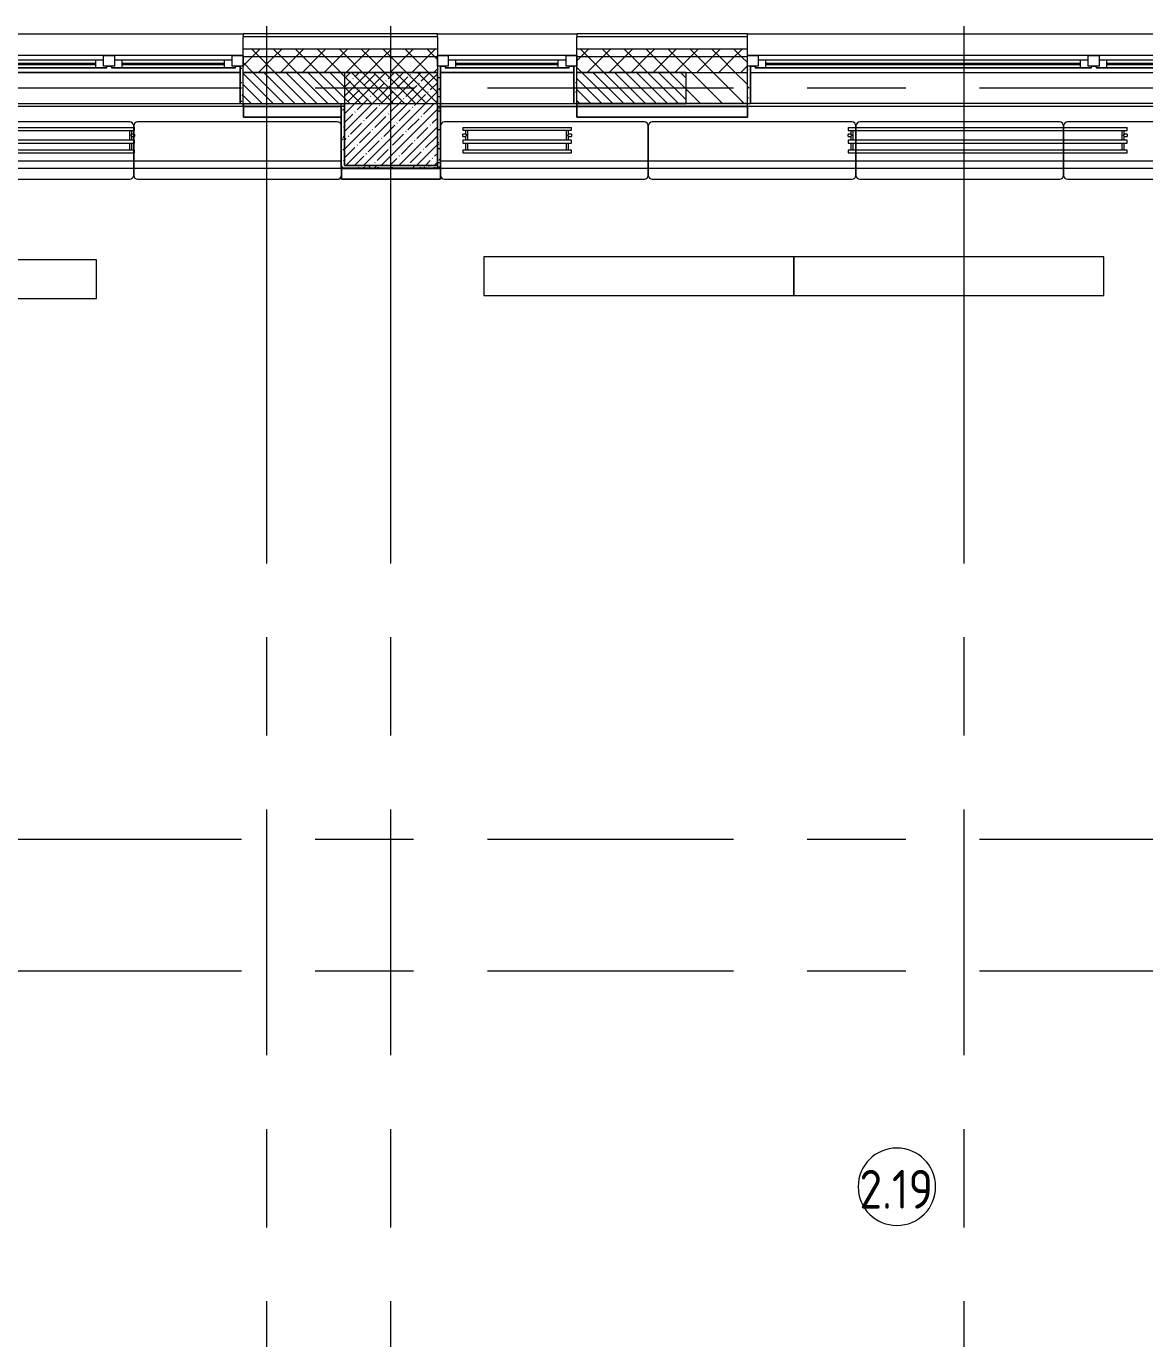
# Model space of a CAD drawing. Header units: millimetres. Extents: x 35147 to 231677, y -8553 to 29000.
# Drawn here: x 46108 to 53324, y 18925 to 27398 of the extents above; entities that cross this region are included whole.
import ezdxf

# ---------------------------------------------------------------- set-up
doc = ezdxf.new("R2010")
doc.units = ezdxf.units.MM
doc.linetypes.add('Осевая', pattern=[3175, 635, -476.25, 1587.5, -476.25])
for name, color, linetype, lineweight in [('A-AREA-IDEN', 7, 'Continuous', 9), ('A-GLAZ', 7, 'Continuous', 9), ('A-GLAZ-1', 7, 'Continuous', 13), ('A-WALL', 7, 'Continuous', 9), ('I-WALL', 7, 'Continuous', 9), ('M-EQPM', 7, 'Continuous', 9), ('S-COLS', 7, 'Continuous', 9), ('Оси', 7, 'Continuous', 9), ('Оси-2', 7, 'Осевая', 9)]:
    doc.layers.add(name, color=color, linetype=linetype, lineweight=lineweight)
for name, color, linetype, lineweight, true_color in [('A-WALL-1', 7, 'Continuous', 9, 0x3c3c3c), ('A-WALL-FNSH-1', 7, 'Continuous', 9, 0x3c3c3c), ('I-FURN-1', 7, 'Continuous', 9, 0xf0f0f0)]:
    doc.layers.add(name, color=color, linetype=linetype, lineweight=lineweight, true_color=true_color)
doc.styles.add('GOST Common_1', font='GOST_Common.ttf', dxfattribs={"width": 0.9, "height": 250})
pattern_1 = [(45, (0, 0), (-70.71068, 70.71068), []), (135, (0, 0), (-70.71068, -70.71068), [])]
pattern_2 = [(0, (0, 0), (121.92, 30.48), [10.058, -81.382, 10.058, -81.382, -487.68]), (0, (0, 0), (121.92, 30.48), [-182.88, 10.058, -172.822, 10.058, -81.382, -213.36]), (0, (0, 0), (121.92, 30.48), [-457.2, 10.058, -50.902, 10.058, -142.342]), (120, (45.72, 15.24), (-87.356454, 90.345817), [10.058, -81.382, 10.058, -81.382, -487.68]), (120, (45.72, 15.24), (-87.356454, 90.345817), [-182.88, 10.058, -172.822, 10.058, -81.382, -213.36]), (120, (45.72, 15.24), (-87.356454, 90.345817), [-457.2, 10.058, -50.902, 10.058, -142.342]), (240, (60.96, 76.2), (-34.563546, -120.825817), [10.058, -81.382, 10.058, -81.382, -487.68]), (240, (60.96, 76.2), (-34.563546, -120.825817), [-182.88, 10.058, -172.822, 10.058, -81.382, -213.36]), (240, (60.96, 76.2), (-34.563546, -120.825817), [-457.2, 10.058, -50.902, 10.058, -142.342])]

# ---------------------------------------------------------------- blocks, each defined once
blk = doc.blocks.new('120_Окно_СКБ_2Ст - 120_Окно_СКБ_2Ст 3100х2500 _мал_створка слева_ 2-19089248-План размещения напольных электротехнических лючков и розеток 2 этажа в осях 12-23')
at = {"layer": 'A-GLAZ'}
for p, q in [((1550, -5), (-1550, -5)), ((-1530, -75), (-1500, -75)), ((-1430, -55), (600, -55)), ((600, -65), (-1430, -65)), ((670, -75), (700, -75)), ((770, -55), (1430, -55)), ((1430, -65), (770, -65)), ((1500, -75), (1530, -75))]:
    blk.add_line(p, q, dxfattribs=at)
at = {"layer": 'A-GLAZ-1'}
for p, q in [((-1550, -75), (-1550, -5)), ((-1550, -5), (-1480, -5)), ((-1480, -75), (-1550, -75)), ((-1480, -75), (-1500, -75)), ((-1500, -75), (-1500, -85)), ((-1480, -5), (-1480, -75)), ((650, -35), (-1480, -35)), ((-1480, -35), (-1480, -75)), ((-1430, -85), (-1430, -35)), ((600, -85), (600, -35)), ((650, -75), (650, -5)), ((650, -5), (720, -5)), ((650, -75), (650, -35)), ((720, -75), (650, -75)), ((670, -75), (650, -75)), ((670, -85), (670, -75)), ((720, -75), (700, -75)), ((700, -75), (700, -85)), ((720, -5), (720, -75)), ((1480, -35), (720, -35)), ((720, -35), (720, -75)), ((770, -85), (770, -35)), ((1430, -85), (1430, -35)), ((1480, -75), (1480, -5)), ((1480, -5), (1550, -5)), ((1480, -75), (1480, -35)), ((1550, -75), (1480, -75)), ((1500, -75), (1480, -75)), ((1500, -85), (1500, -75)), ((1550, -5), (1550, -75)), ((-1500, -85), (670, -85)), ((670, -85), (-1500, -85)), ((700, -85), (1500, -85)), ((1500, -85), (700, -85))]:
    blk.add_line(p, q, dxfattribs=at)
blk = doc.blocks.new('120_Окно_СКБ_1Ст - 120_Окно_СКБ_1Ст 900х2500_h_-19906774-План размещения напольных электротехнических лючков и розеток 2 этажа в осях 12-23')
at = {"layer": 'A-GLAZ'}
for p, q in [((450, -5), (-450, -5)), ((-430, -75), (-400, -75)), ((-330, -55), (330, -55)), ((330, -65), (-330, -65)), ((400, -75), (430, -75))]:
    blk.add_line(p, q, dxfattribs=at)
at = {"layer": 'A-GLAZ-1'}
for p, q in [((-450, -75), (-450, -5)), ((-450, -5), (-380, -5)), ((-380, -75), (-450, -75)), ((-380, -75), (-400, -75)), ((-400, -75), (-400, -85)), ((-380, -5), (-380, -75)), ((380, -35), (-380, -35)), ((-380, -35), (-380, -75)), ((-330, -85), (-330, -35)), ((330, -85), (330, -35)), ((380, -75), (380, -5)), ((380, -5), (450, -5)), ((380, -75), (380, -35)), ((450, -75), (380, -75)), ((400, -75), (380, -75)), ((400, -85), (400, -75)), ((450, -5), (450, -75)), ((-400, -85), (400, -85)), ((400, -85), (-400, -85))]:
    blk.add_line(p, q, dxfattribs=at)
blk = doc.blocks.new('Стол базовый прямоугольный - 5_7-26328560-План размещения напольных электротехнических лючков и розеток 2 этажа в осях 12-23')
at = {"layer": 'I-FURN-1'}
for p, q in [((1000, 125), (-1000, 125)), ((-1000, 125), (-1000, -125)), ((1000, -125), (1000, 125)), ((-1000, -125), (1000, -125))]:
    blk.add_line(p, q, dxfattribs=at)
blk = doc.blocks.new('Стол базовый прямоугольный - 5_8-26349451-План размещения напольных электротехнических лючков и розеток 2 этажа в осях 12-23')
at = {"layer": 'I-FURN-1'}
for p, q in [((1500, 125), (-1500, 125)), ((-1500, 125), (-1500, -125)), ((1500, -125), (1500, 125)), ((-1500, -125), (1500, -125))]:
    blk.add_line(p, q, dxfattribs=at)
blk = doc.blocks.new('radiator_prado_classic_z_tip_30_po exemplyaru - Classic Z Тип 30-500-30677905-План размещения напольных электротехнических лючков и розеток 2 этажа в осях 12-23')
at = {"layer": 'M-EQPM'}
for p, q in [((0, 228), (0, 210)), ((1800, 228), (0, 228)), ((0, 210), (1800, 210)), ((17.5, 210), (17.5, 164)), ((32.5, 164), (32.5, 210)), ((1767.5, 210), (1767.5, 164)), ((1782.5, 164), (1782.5, 210)), ((1800, 210), (1800, 228)), ((1800, 164), (0, 164)), ((0, 164), (0, 146)), ((0, 146), (1800, 146)), ((17.5, 121.5), (0, 121.5)), ((17.5, 121.5), (0, 121.5)), ((0, 121.5), (0, 121.2)), ((0, 106.5), (0, 121.5)), ((0, 121.2), (0, 121.2)), ((0, 106.8), (0, 106.5)), ((0, 106.8), (0, 106.8)), ((0, 106.5), (17.5, 106.5)), ((0, 106.5), (17.5, 106.5)), ((17.5, 146), (17.5, 121.5)), ((17.5, 106.5), (17.5, 82)), ((32.5, 82), (32.5, 146)), ((1767.5, 146), (1767.5, 82)), ((1782.5, 121.5), (1782.5, 146)), ((1800, 121.5), (1782.5, 121.5)), ((1800, 121.5), (1782.5, 121.5)), ((1782.5, 82), (1782.5, 106.5)), ((1782.5, 106.5), (1800, 106.5)), ((1782.5, 106.5), (1800, 106.5)), ((1800, 146), (1800, 164)), ((1800, 121.5), (1800, 106.5)), ((1800, 121.2), (1800, 121.5)), ((1800, 121.5), (1800, 121.2)), ((1800, 121.2), (1800, 121.5)), ((1800, 106.5), (1800, 106.8)), ((1800, 106.8), (1800, 106.5)), ((1800, 106.5), (1800, 106.8)), ((1800, 82), (0, 82)), ((0, 82), (0, 64)), ((1800, 64), (0, 64)), ((1800, 64), (1800, 82))]:
    blk.add_line(p, q, dxfattribs=at)
for points, knots in [([(25, 114), (24.5, 114.5), (23.6, 115.4), (22.4, 116.6), (21.6, 117.4), (21.1, 117.9), (20.8, 118.2), (20.5, 118.5), (20.2, 118.8), (19.8, 119.1), (19.6, 119.4), (19.3, 119.7), (19, 120), (18.7, 120.3), (18.5, 120.5), (18.3, 120.7), (18.1, 120.9), (17.9, 121.1), (17.8, 121.2), (17.7, 121.3), (17.5, 121.5), (17.5, 121.5), (17.5, 121.5)], [0, 0, 0, 0, 0.142857, 0.285714, 0.357143, 0.392857, 0.428571, 0.464286, 0.5, 0.535714, 0.571429, 0.607143, 0.642857, 0.678571, 0.714286, 0.75, 0.785714, 0.821429, 0.857143, 0.892857, 0.928571, 1, 1, 1, 1]), ([(17.5, 106.5), (17.5, 106.5), (17.5, 106.5), (17.7, 106.7), (17.8, 106.8), (17.9, 106.9), (18.1, 107.1), (18.3, 107.3), (18.5, 107.5), (18.7, 107.7), (19, 108), (19.3, 108.3), (19.6, 108.6), (19.8, 108.9), (20.3, 109.3), (20.7, 109.7), (21.1, 110.1), (21.6, 110.6), (22.4, 111.4), (23.6, 112.6), (24.5, 113.5), (25, 114)], [0, 0, 0, 0, 0.071429, 0.107143, 0.142857, 0.178571, 0.214286, 0.25, 0.285714, 0.321429, 0.357143, 0.392857, 0.428571, 0.464286, 0.5, 0.571429, 0.607143, 0.642857, 0.714286, 0.857143, 1, 1, 1, 1]), ([(1775, 114), (1775.5, 114.5), (1776.4, 115.4), (1777.6, 116.6), (1778.4, 117.4), (1778.9, 117.9), (1779.2, 118.2), (1779.5, 118.5), (1779.8, 118.8), (1780.1, 119.2), (1780.4, 119.4), (1780.7, 119.7), (1781, 120), (1781.3, 120.3), (1781.5, 120.5), (1781.7, 120.7), (1781.9, 120.9), (1782.1, 121.1), (1782.2, 121.2), (1782.3, 121.3), (1782.5, 121.5), (1782.5, 121.5), (1782.5, 121.5)], [0, 0, 0, 0, 0.142857, 0.285714, 0.357143, 0.392857, 0.428571, 0.464286, 0.5, 0.535714, 0.571429, 0.607143, 0.642857, 0.678571, 0.714286, 0.75, 0.785714, 0.821429, 0.857143, 0.892857, 0.928571, 1, 1, 1, 1]), ([(1782.5, 106.5), (1782.5, 106.5), (1782.5, 106.5), (1782.3, 106.7), (1782.2, 106.8), (1782.1, 106.9), (1781.9, 107.1), (1781.7, 107.3), (1781.5, 107.5), (1781.3, 107.7), (1781, 108), (1780.7, 108.3), (1780.4, 108.6), (1780.1, 108.8), (1779.7, 109.3), (1779.3, 109.7), (1778.9, 110.1), (1778.4, 110.6), (1777.6, 111.4), (1776.4, 112.6), (1775.5, 113.5), (1775, 114)], [0, 0, 0, 0, 0.071429, 0.107143, 0.142857, 0.178571, 0.214286, 0.25, 0.285714, 0.321429, 0.357143, 0.392857, 0.428571, 0.464286, 0.5, 0.571429, 0.607143, 0.642857, 0.714286, 0.857143, 1, 1, 1, 1])]:
    blk.add_open_spline(points, degree=3, knots=knots, dxfattribs=at)
blk = doc.blocks.new('radiator_prado_classic_z_tip_30_po exemplyaru - Classic Z Тип 30-500-30677900-План размещения напольных электротехнических лючков и розеток 2 этажа в осях 12-23')
at = {"layer": 'M-EQPM'}
for p, q in [((0, 228), (0, 210)), ((700, 228), (0, 228)), ((0, 210), (700, 210)), ((17.5, 210), (17.5, 164)), ((32.5, 164), (32.5, 210)), ((667.5, 210), (667.5, 164)), ((682.5, 164), (682.5, 210)), ((700, 210), (700, 228)), ((700, 164), (0, 164)), ((0, 164), (0, 146)), ((0, 146), (700, 146)), ((17.5, 121.5), (0, 121.5)), ((17.5, 121.5), (0, 121.5)), ((0, 121.5), (0, 121.2)), ((0, 106.5), (0, 121.5)), ((0, 121.2), (0, 121.2)), ((0, 106.8), (0, 106.5)), ((0, 106.8), (0, 106.8)), ((0, 106.5), (17.5, 106.5)), ((0, 106.5), (17.5, 106.5)), ((17.5, 146), (17.5, 121.5)), ((17.5, 106.5), (17.5, 82)), ((32.5, 82), (32.5, 146)), ((667.5, 146), (667.5, 82)), ((682.5, 121.5), (682.5, 146)), ((700, 121.5), (682.5, 121.5)), ((700, 121.5), (682.5, 121.5)), ((682.5, 82), (682.5, 106.5)), ((682.5, 106.5), (700, 106.5)), ((682.5, 106.5), (700, 106.5)), ((700, 146), (700, 164)), ((700, 121.5), (700, 106.5)), ((700, 121.2), (700, 121.5)), ((700, 121.5), (700, 121.2)), ((700, 121.2), (700, 121.5)), ((700, 106.5), (700, 106.8)), ((700, 106.8), (700, 106.5)), ((700, 106.5), (700, 106.8)), ((700, 82), (0, 82)), ((0, 82), (0, 64)), ((700, 64), (0, 64)), ((700, 64), (700, 82))]:
    blk.add_line(p, q, dxfattribs=at)
for points, knots in [([(25, 114), (24.5, 114.5), (23.6, 115.4), (22.4, 116.6), (21.6, 117.4), (21.1, 117.9), (20.8, 118.2), (20.5, 118.5), (20.2, 118.8), (19.8, 119.1), (19.6, 119.4), (19.3, 119.7), (19, 120), (18.7, 120.3), (18.5, 120.5), (18.3, 120.7), (18.1, 120.9), (17.9, 121.1), (17.8, 121.2), (17.7, 121.3), (17.5, 121.5), (17.5, 121.5), (17.5, 121.5)], [0, 0, 0, 0, 0.142857, 0.285714, 0.357143, 0.392857, 0.428571, 0.464286, 0.5, 0.535714, 0.571429, 0.607143, 0.642857, 0.678571, 0.714286, 0.75, 0.785714, 0.821429, 0.857143, 0.892857, 0.928571, 1, 1, 1, 1]), ([(17.5, 106.5), (17.5, 106.5), (17.5, 106.5), (17.7, 106.7), (17.8, 106.8), (17.9, 106.9), (18.1, 107.1), (18.3, 107.3), (18.5, 107.5), (18.7, 107.7), (19, 108), (19.3, 108.3), (19.6, 108.6), (19.8, 108.9), (20.3, 109.3), (20.7, 109.7), (21.1, 110.1), (21.6, 110.6), (22.4, 111.4), (23.6, 112.6), (24.5, 113.5), (25, 114)], [0, 0, 0, 0, 0.071429, 0.107143, 0.142857, 0.178571, 0.214286, 0.25, 0.285714, 0.321429, 0.357143, 0.392857, 0.428571, 0.464286, 0.5, 0.571429, 0.607143, 0.642857, 0.714286, 0.857143, 1, 1, 1, 1]), ([(675, 114), (675.5, 114.5), (676.4, 115.4), (677.6, 116.6), (678.4, 117.4), (678.9, 117.9), (679.2, 118.2), (679.5, 118.5), (679.8, 118.8), (680.1, 119.2), (680.4, 119.4), (680.7, 119.7), (681, 120), (681.3, 120.3), (681.5, 120.5), (681.7, 120.7), (681.9, 120.9), (682.1, 121.1), (682.2, 121.2), (682.3, 121.3), (682.5, 121.5), (682.5, 121.5), (682.5, 121.5)], [0, 0, 0, 0, 0.142857, 0.285714, 0.357143, 0.392857, 0.428571, 0.464286, 0.5, 0.535714, 0.571429, 0.607143, 0.642857, 0.678571, 0.714286, 0.75, 0.785714, 0.821429, 0.857143, 0.892857, 0.928571, 1, 1, 1, 1]), ([(682.5, 106.5), (682.5, 106.5), (682.5, 106.5), (682.3, 106.7), (682.2, 106.8), (682.1, 106.9), (681.9, 107.1), (681.7, 107.3), (681.5, 107.5), (681.3, 107.7), (681, 108), (680.7, 108.3), (680.4, 108.6), (680.1, 108.8), (679.7, 109.3), (679.3, 109.7), (678.9, 110.1), (678.4, 110.6), (677.6, 111.4), (676.4, 112.6), (675.5, 113.5), (675, 114)], [0, 0, 0, 0, 0.071429, 0.107143, 0.142857, 0.178571, 0.214286, 0.25, 0.285714, 0.321429, 0.357143, 0.392857, 0.428571, 0.464286, 0.5, 0.571429, 0.607143, 0.642857, 0.714286, 0.857143, 1, 1, 1, 1])]:
    blk.add_open_spline(points, degree=3, knots=knots, dxfattribs=at)
blk = doc.blocks.new('Мат 1340х300х800_h_ около окна - 1372 x 1905mm - Double-31170368-План размещения напольных электротехнических лючков и розеток 2 этажа в осях 12-23')
at = {"layer": 'I-FURN-1'}
for p, q in [((855.9, 851.3), (-433.3, 851.3)), ((-458.7, 825.9), (-458.7, 506.7)), ((881.3, 506.7), (881.3, 825.9)), ((-433.3, 481.3), (855.9, 481.3))]:
    blk.add_line(p, q, dxfattribs=at)
for centre, start, end in [((-433.3, 825.9), 90, 180), ((855.9, 825.9), 0, 90), ((-433.3, 506.7), 180, 270), ((855.9, 506.7), 270, 360)]:
    blk.add_arc(centre, 25.4, start, end, dxfattribs=at)
blk = doc.blocks.new('Мат 1340х300х800_h_ около окна - 1372 x 1905mm - Double-V195-План размещения напольных электротехнических лючков и розеток 2 этажа в осях 12-23')
at = {"layer": 'I-FURN-1'}
for p, q in [((855.9, 851.3), (-433.3, 851.3)), ((-458.7, 825.9), (-458.7, 506.7)), ((881.3, 506.7), (881.3, 551.3)), ((-433.3, 481.3), (855.9, 481.3))]:
    blk.add_line(p, q, dxfattribs=at)
for centre, start, end in [((-433.3, 825.9), 90, 180), ((855.9, 825.9), 6.0488, 90), ((-433.3, 506.7), 180, 270), ((855.9, 506.7), 270, 358.92857)]:
    blk.add_arc(centre, 25.4, start, end, dxfattribs=at)
blk = doc.blocks.new('Мат в спортивном зале - Т8-31176864-План размещения напольных электротехнических лючков и розеток 2 этажа в осях 12-23')
at = {"layer": 'I-FURN-1'}
for p, q in [((241.3, 925.9), (241.3, 906.7)), ((881.3, 909.3), (241.3, 909.3)), ((241.3, 909.3), (241.3, 839.3)), ((241.3, 839.3), (241.3, 908.4)), ((860.5, 909.3), (881.3, 909.3)), ((881.3, 906.7), (881.3, 925.9)), ((881.3, 839.3), (881.3, 909.3)), ((881.3, 909.3), (881.3, 839.3)), ((241.3, 839.3), (881.3, 839.3)), ((881.3, 839.3), (241.3, 839.3))]:
    blk.add_line(p, q, dxfattribs=at)
blk = doc.blocks.new('Мат в спортивном зале - Т9-31176880-План размещения напольных электротехнических лючков и розеток 2 этажа в осях 12-23')
at = {"layer": 'I-FURN-1'}
for p, q in [((251.3, 925.9), (251.3, 906.7)), ((881.3, 909.3), (251.3, 909.3)), ((251.3, 909.3), (251.3, 839.3)), ((251.3, 839.3), (251.3, 908.4)), ((881.3, 906.7), (881.3, 925.9)), ((881.3, 839.3), (881.3, 909.3)), ((881.3, 908.4), (881.3, 839.3)), ((251.3, 839.3), (881.3, 839.3)), ((881.3, 839.3), (251.3, 839.3))]:
    blk.add_line(p, q, dxfattribs=at)
blk = doc.blocks.new('Мат в спортивном зале - Т11-31176895-План размещения напольных электротехнических лючков и розеток 2 этажа в осях 12-23')
at = {"layer": 'I-FURN-1'}
for p, q in [((-218.7, 925.9), (-218.7, 906.7)), ((881.3, 909.3), (-218.7, 909.3)), ((-218.7, 909.3), (-218.7, 839.3)), ((-218.7, 839.3), (-218.7, 908.4)), ((881.3, 906.7), (881.3, 925.9)), ((881.3, 839.3), (881.3, 909.3)), ((881.3, 908.4), (881.3, 839.3)), ((-218.7, 839.3), (881.3, 839.3)), ((881.3, 839.3), (-218.7, 839.3))]:
    blk.add_line(p, q, dxfattribs=at)
blk = doc.blocks.new('Марка_Помещения - Номер-25198446-План размещения напольных электротехнических лючков и розеток 2 этажа в осях 12-23')
at = {"layer": 'A-AREA-IDEN'}
for start, end in [(360, 180), (180, 360)]:
    blk.add_arc((0, 0), 2.5, start, end, dxfattribs=at)

msp = doc.modelspace()

# ---------------------------------------------------------------- hatches: boundary and pattern name
at = {"layer": 'A-WALL'}
h = msp.add_hatch(dxfattribs=at)
h.set_pattern_fill('FP_21', color=256, style=0, pattern_type=2)
h.set_pattern_definition(pattern_1)
h.paths.add_polyline_path([(84500.7, 27200), (84500.7, 27250), (80350, 27250), (80350, 27200), (81948.1, 27200)])
h.paths.add_polyline_path([(77850, 27200), (77850, 27250), (76340, 27250), (76340, 27200)])
h.paths.add_polyline_path([(74240, 27200), (74240, 27250), (68860, 27250), (68860, 27200), (73213.7, 27200)])
h.paths.add_polyline_path([(67960, 27200), (67960, 27250), (66160, 27250), (66160, 27200), (67390.8, 27200)])
h.paths.add_polyline_path([(64955.2, 27200), (65260, 27200), (65260, 27250), (64180, 27250), (64180, 27200), (64479.3, 27200)])
h.paths.add_polyline_path([(60755.2, 27200), (61040, 27200), (61040, 27250), (59860, 27250), (59860, 27200), (60112.1, 27200)])
h.paths.add_polyline_path([(57160, 27200), (57160, 27250), (55909.9, 27250), (55909.9, 27200)])
h.paths.add_polyline_path([(55009.9, 27200), (55009.9, 27250), (53860.2, 27250), (53860.2, 27200)])
h.paths.add_polyline_path([(50760.2, 27200), (50760.2, 27250), (49660.3, 27250), (49660.3, 27200), (49922, 27200)])
h.paths.add_polyline_path([(48760.3, 27200), (48760.3, 27250), (47507, 27250), (47507, 27200)])
h.paths.add_polyline_path([(44407, 27200), (44407, 27250), (42010, 27250), (42010, 27200), (44099.1, 27200)])
h = msp.add_hatch(dxfattribs=at)
h.set_pattern_fill('FP_21', color=256, style=0, pattern_type=2)
h.set_pattern_definition(pattern_1)
h.paths.add_polyline_path([(84500.7, 27100), (84500.7, 27200), (80350, 27200), (80350, 27100), (84200, 27100)])
h.paths.add_polyline_path([(76750, 27100), (77850, 27100), (77850, 27200), (76340, 27200), (76340, 27100)])
h.paths.add_polyline_path([(73540, 27100), (74240, 27100), (74240, 27200), (68860, 27200), (68860, 27100), (73213.7, 27100)])
h.paths.add_polyline_path([(67390.8, 27100), (67960, 27100), (67960, 27200), (66160, 27200), (66160, 27100), (66760, 27100)])
h.paths.add_polyline_path([(64955.2, 27100), (65260, 27100), (65260, 27200), (64180, 27200), (64180, 27100), (64479.3, 27100)])
h.paths.add_polyline_path([(60755.2, 27100), (61040, 27100), (61040, 27200), (59860, 27200), (59860, 27100), (60112.1, 27100)])
h.paths.add_polyline_path([(57160, 27100), (57160, 27200), (55909.9, 27200), (55909.9, 27100)])
h.paths.add_polyline_path([(55009.9, 27100), (55009.9, 27200), (53860.2, 27200), (53860.2, 27100)])
h.paths.add_polyline_path([(49660.3, 27100), (50760.2, 27100), (50760.2, 27200), (49660.3, 27200)])
h.paths.add_polyline_path([(48760.3, 27100), (48760.3, 27200), (47507, 27200), (47507, 27100)])
h.paths.add_polyline_path([(44407, 27100), (44407, 27200), (42060, 27200), (42060, 27100), (44099.1, 27100)])
h = msp.add_hatch(dxfattribs=at)
h.set_pattern_fill('FP_20', color=256, style=0, pattern_type=2)
h.set_pattern_definition([(135, (0, 0), (-35.35534, -35.35534), [])])
h.paths.add_polyline_path([(49660.3, 26900), (50364.8, 26900), (50364.8, 27100), (49660.3, 27100), (49660.3, 26972)])
h.paths.add_polyline_path([(48466.3, 26900), (48760.3, 26900), (48760.3, 27100), (47507, 27100), (47507, 26900)])
h.paths.add_polyline_path([(44407, 26900), (44407, 27100), (42760, 27100), (42760, 26900), (44099.1, 26900)])
at = {"layer": 'I-WALL'}
h = msp.add_hatch(dxfattribs=at)
h.set_pattern_fill('FP_58', color=256, style=0, pattern_type=2)
h.set_pattern_definition(pattern_2)
h.paths.add_polyline_path([(47507, 26900), (47507, 27140), (47487, 27140), (47487, 26900)])
h = msp.add_hatch(dxfattribs=at)
h.set_pattern_fill('FP_58', color=256, style=0, pattern_type=2)
h.set_pattern_definition(pattern_2)
h.paths.add_polyline_path([(48780.3, 26900), (48780.3, 27140), (48760.3, 27140), (48760.3, 26900)])
h = msp.add_hatch(dxfattribs=at)
h.set_pattern_fill('FP_58', color=256, style=0, pattern_type=2)
h.set_pattern_definition(pattern_2)
h.paths.add_polyline_path([(49660.3, 26900), (49660.3, 27140), (49640.3, 27140), (49640.3, 26900)])
h = msp.add_hatch(dxfattribs=at)
h.set_pattern_fill('FP_58', color=256, style=0, pattern_type=2)
h.set_pattern_definition(pattern_2)
h.paths.add_polyline_path([(50780.2, 26900), (50780.2, 27140), (50760.2, 27140), (50760.2, 26900)])
h = msp.add_hatch(dxfattribs=at)
h.set_pattern_fill('FP_19', color=256, style=0, pattern_type=2)
h.set_pattern_definition([(135, (0, 0), (-70.71068, -70.71068), [])])
h.paths.add_polyline_path([(84069.7, 26900), (84200, 26900), (84200, 27100), (81150, 27100), (81150, 26900), (83949.7, 26900)])
h.paths.add_polyline_path([(80650, 26900), (80650, 27100), (80350, 27100), (80350, 26900), (80630, 26900)])
h.paths.add_polyline_path([(77670, 26900), (77850, 26900), (77850, 27100), (77250, 27100), (77250, 26900), (77590, 26900)])
h.paths.add_polyline_path([(76340, 26900), (76750, 26900), (76750, 27100), (76340, 27100), (76340, 26972)])
h.paths.add_polyline_path([(74240, 26900), (74240, 27100), (74040, 27100), (74040, 26900)])
h.paths.add_polyline_path([(73213.7, 26900), (73540, 26900), (73540, 27100), (70810, 27100), (70810, 26900), (72849.8, 26900)])
h.paths.add_polyline_path([(70302.2, 26900), (70310, 26900), (70310, 27100), (68860, 27100), (68860, 26900), (69574.4, 26900)])
h.paths.add_polyline_path([(66789, 26900), (67960, 26900), (67960, 27100), (66760, 27100), (66760, 26900), (66780, 26900)])
h.paths.add_polyline_path([(65207.2, 26900), (65260, 26900), (65260, 27100), (64160, 27100), (64160, 26900), (64479.3, 26900)])
h.paths.add_polyline_path([(61060, 26900), (61060, 27100), (59860, 27100), (59860, 26900), (60781, 26900)])
h.paths.add_polyline_path([(57160, 26900), (57160, 27100), (55909.9, 27100), (55909.9, 26900), (56472.8, 26900)])
h.paths.add_polyline_path([(55009.9, 26900), (55009.9, 27100), (53860.2, 27100), (53860.2, 26900), (54781, 26900)])
h.paths.add_polyline_path([(50760.2, 26900), (50760.2, 27100), (50364.8, 27100), (50364.8, 26900)])
h = msp.add_hatch(dxfattribs=at)
h.set_pattern_fill('FP_58', color=256, style=0, pattern_type=2)
h.set_pattern_definition(pattern_2)
h.paths.add_polyline_path([(48138.4, 26880), (48160, 26880), (48160, 26900), (47507, 26900), (47507, 26880), (47508.4, 26880)])
h.paths.add_polyline_path([(44099.1, 26880), (44407, 26880.9), (44407, 26900), (42780, 26900), (42781, 26880)])
h = msp.add_hatch(dxfattribs=at)
h.set_pattern_fill('FP_58', color=256, style=0, pattern_type=2)
h.set_pattern_definition(pattern_2)
h.paths.add_polyline_path([(48160, 26500), (48160, 26880), (48140, 26880), (48140, 26500)])
h = msp.add_hatch(dxfattribs=at)
h.set_pattern_fill('FP_58', color=256, style=0, pattern_type=2)
h.set_pattern_definition(pattern_2)
h.paths.add_polyline_path([(48780, 26490), (48780, 26870), (48760, 26870), (48760, 26490)])
h = msp.add_hatch(dxfattribs=at)
h.set_pattern_fill('FP_58', color=256, style=0, pattern_type=2)
h.set_pattern_definition(pattern_2)
h.paths.add_polyline_path([(48780.3, 26485), (48780.3, 26880), (48760.3, 26880), (48760.3, 26485)])
h = msp.add_hatch(dxfattribs=at)
h.set_pattern_fill('FP_58', color=256, style=0, pattern_type=2)
h.set_pattern_definition(pattern_2)
h.paths.add_polyline_path([(53860.8, 26880), (54140, 26880.9), (54140, 26900), (53860.2, 26900), (53860.2, 26880)])
h.paths.add_polyline_path([(50760.2, 26880), (50760.2, 26900), (49660.3, 26900), (49660.3, 26880), (49922, 26880)])
h = msp.add_hatch(dxfattribs=at)
h.set_pattern_fill('FP_58', color=256, style=0, pattern_type=2)
h.set_pattern_definition(pattern_2)
h.paths.add_polyline_path([(48760, 26480), (48760, 26500), (48140, 26500), (48140.8, 26480), (48466.3, 26480)])
at = {"layer": 'S-COLS'}
h = msp.add_hatch(dxfattribs=at)
h.set_pattern_fill('FP_17', color=256, style=0, pattern_type=2)
h.set_pattern_definition([(45, (0, 0), (-57.02463, 57.02463), []), (45, (57.025, 0), (-57.02463, 57.02463), [100.806, -20.161, 3.353, -16.808])])
h.paths.add_polyline_path([(48160, 26500), (48760, 26500), (48760, 27100), (48160, 27100), (48160, 26972)])

# ---------------------------------------------------------------- linework, layer by layer
at = {"layer": 'A-WALL'}
for p, q in [((44407, 27350), (47507, 27350)), ((48760.3, 27330), (47507, 27330)), ((48760.3, 27350), (49660.3, 27350)), ((50760.2, 27330), (49660.3, 27330)), ((50760.2, 27350), (53860.2, 27350)), ((48760.3, 27250), (47507, 27250)), ((48760.3, 27200), (47507, 27200)), ((50760.2, 27250), (49660.3, 27250)), ((50760.2, 27200), (49660.3, 27200)), ((47487, 27100), (44427, 27100)), ((48760.3, 27100), (47507, 27100)), ((47507, 27100), (48760.3, 27100)), ((49640.3, 27100), (48780.3, 27100)), ((50364.8, 27100), (49660.3, 27100)), ((49660.3, 27100), (50760.2, 27100)), ((50364.8, 26900), (50364.8, 27100))]:
    msp.add_line(p, q, dxfattribs=at)
at = {"layer": 'A-WALL-1'}
for p, q in [((47507, 26880), (47507, 27330)), ((48760.3, 27330), (48760.3, 26900)), ((49660.3, 26880.9), (49660.3, 27330)), ((50760.2, 26880.9), (50760.2, 27330)), ((47507, 27140), (47487, 27140)), ((47487, 27140), (47487, 26900)), ((48780.3, 27140), (48760.3, 27140)), ((49660.3, 27140), (49640.3, 27140)), ((49640.3, 27140), (49640.3, 26900)), ((50780.2, 27140), (50760.2, 27140)), ((47487, 26900), (48780.3, 26900)), ((48160, 26880), (48140, 26880)), ((48140, 26880), (48140, 26859.5)), ((48160, 26500), (48160, 26900)), ((48760, 26870), (48760, 26500)), ((48780, 26870), (48760, 26870)), ((48760.3, 26880), (48760.3, 26485)), ((48780.3, 26880), (48760.3, 26880)), ((48780.3, 26900), (48780.3, 26900)), ((49640.3, 26900), (50364.8, 26900)), ((50760.2, 26900), (49660.3, 26900)), ((49660.3, 26880), (50760.2, 26880)), ((50760.2, 26900), (50780.2, 26900)), ((50780.2, 26900), (50780.2, 26900)), ((48140.8, 26480), (48760, 26480)), ((48760, 26500), (48160, 26500)), ((48760, 26490), (48780, 26490)), ((48760, 26480.9), (48760, 26490)), ((48760.3, 26485), (48780.3, 26485))]:
    msp.add_line(p, q, dxfattribs=at)
at = {"layer": 'A-WALL-FNSH-1'}
for p, q in [((48760.3, 27350), (47507, 27350)), ((47507, 27350), (47507, 27330)), ((48760.3, 27330), (48760.3, 27350)), ((50760.2, 27350), (49660.3, 27350)), ((49660.3, 27350), (49660.3, 27330)), ((50760.2, 27330), (50760.2, 27350)), ((47487, 27140), (47486, 27140)), ((47486, 27140), (47486, 26900)), ((48781.3, 27140), (48780.3, 27140)), ((48780.3, 27140), (48780.3, 26900)), ((48781.3, 26900), (48781.3, 27140)), ((49640.3, 27140), (49639.3, 27140)), ((49639.3, 27140), (49639.3, 26900)), ((50781.2, 27140), (50780.2, 27140)), ((50780.2, 27140), (50780.2, 26900)), ((50781.2, 26900), (50781.2, 27140)), ((47486, 26900), (47487, 26900)), ((48140, 26880), (47507, 26880)), ((47507, 26880), (47507, 26879)), ((47507, 26879), (48140, 26879)), ((48781, 26870), (48780, 26870)), ((48780, 26870), (48780, 26480.9)), ((48781.3, 26900), (48780.3, 26900)), ((48780.3, 26900), (48780.3, 26480.9)), ((48780.3, 26900), (48781.3, 26900)), ((48781, 26480), (48781, 26870)), ((48781.3, 26529), (48781.3, 26900)), ((49639.3, 26900), (49640.3, 26900)), ((50760.2, 26880), (49660.3, 26880)), ((49660.3, 26880), (49660.3, 26879)), ((49660.3, 26879), (50760.2, 26879)), ((50760.2, 26879), (50760.2, 26880)), ((50780.2, 26900), (50781.2, 26900)), ((48139, 26859.5), (48139, 26479)), ((48140, 26859.5), (48139, 26859.5)), ((48140, 26480), (48140, 26859.5)), ((48139, 26479), (48140, 26479)), ((48140.8, 26479), (48780.8, 26479)), ((48780, 26480), (48760, 26480))]:
    msp.add_line(p, q, dxfattribs=at)
at = {"layer": 'I-WALL'}
for p, q in [((44427, 27100), (47487, 27100)), ((48780.3, 27100), (49640.3, 27100)), ((50780.2, 27100), (53840.2, 27100)), ((47507, 26880), (44407, 26880)), ((47507, 26880), (44407, 26880)), ((47507, 26879), (44407, 26879)), ((44427, 26900), (47486, 26900)), ((48760.3, 26880), (48760.3, 26900)), ((49660.2, 26880), (48780.3, 26880)), ((48780.3, 26880), (49660.2, 26880)), ((49660.2, 26879), (48780.3, 26879)), ((48781.3, 26900), (49640.3, 26900)), ((53860.2, 26880), (50760.2, 26880)), ((53860.2, 26880), (50760.2, 26880)), ((53860.2, 26879), (50760.2, 26879)), ((53840.2, 26900), (50781.2, 26900)), ((42781, 26530), (48140, 26530)), ((48781.3, 26529), (54139, 26529)), ((48781.3, 26529), (48781.3, 26479)), ((48140, 26480), (42781, 26480)), ((54139, 26479), (48781.3, 26479))]:
    msp.add_line(p, q, dxfattribs=at)
at = {"layer": 'S-COLS'}
for p, q in [((48760, 27100), (48160, 27100)), ((48160, 27100), (48160, 26500)), ((48760, 26500), (48760, 27100)), ((48160, 26500), (48760, 26500))]:
    msp.add_line(p, q, dxfattribs=at)
at = {"layer": 'Оси'}
for p, q in [((47660, 24898.1), (47660, 27398.1)), ((48460, 24898.1), (48460, 27398.1)), ((52160, 24898.1), (52160, 27398.1))]:
    msp.add_line(p, q, dxfattribs=at)
at = {"layer": 'Оси-2'}
for p, q in [((38446.8, 27000), (82200, 27000)), ((47660, 593.7), (47660, 24898.1)), ((48460, 593.7), (48460, 24898.1)), ((52160, 593.7), (52160, 24898.1)), ((38446.8, 22150), (82200, 22150)), ((38446.8, 21300), (82200, 21300))]:
    msp.add_line(p, q, dxfattribs=at)

# ---------------------------------------------------------------- block references
at = {"layer": 'A-AREA-IDEN', "xscale": 99.99999999999993, "yscale": 99.99999999999993, "zscale": 99.99999999999993}
msp.add_blockref('Марка_Помещения - Номер-25198446-План размещения напольных электротехнических лючков и розеток 2 этажа в осях 12-23', (51725.1, 19906.3), dxfattribs=at)
at = {"layer": 'A-GLAZ'}
for name, p in [('120_Окно_СКБ_2Ст - 120_Окно_СКБ_2Ст 3100х2500 _мал_створка слева_ 2-19089248-План размещения напольных электротехнических лючков и розеток 2 этажа в осях 12-23', (45957, 27215)), ('120_Окно_СКБ_1Ст - 120_Окно_СКБ_1Ст 900х2500_h_-19906774-План размещения напольных электротехнических лючков и розеток 2 этажа в осях 12-23', (49210.3, 27215)), ('120_Окно_СКБ_2Ст - 120_Окно_СКБ_2Ст 3100х2500 _мал_створка слева_ 2-19089248-План размещения напольных электротехнических лючков и розеток 2 этажа в осях 12-23', (52310.2, 27215))]:
    msp.add_blockref(name, p, dxfattribs=at)
at = {"layer": 'I-FURN-1'}
for name, p in [('Мат в спортивном зале - Т9-31176880-План размещения напольных электротехнических лючков и розеток 2 этажа в осях 12-23', (47257.2, 25971.6)), ('Мат в спортивном зале - Т11-31176895-План размещения напольных электротехнических лючков и розеток 2 этажа в осях 12-23', (49878.9, 25971.6)), ('Мат 1340х300х800_h_ около окна - 1372 x 1905mm - Double-31170368-План размещения напольных электротехнических лючков и розеток 2 этажа в осях 12-23', (45919.7, 25928.7)), ('Мат 1340х300х800_h_ около окна - 1372 x 1905mm - Double-V195-План размещения напольных электротехнических лючков и розеток 2 этажа в осях 12-23', (47259.7, 25928.7)), ('Мат 1340х300х800_h_ около окна - 1372 x 1905mm - Double-31170368-План размещения напольных электротехнических лючков и розеток 2 этажа в осях 12-23', (49239.7, 25928.7)), ('Мат 1340х300х800_h_ около окна - 1372 x 1905mm - Double-31170368-План размещения напольных электротехнических лючков и розеток 2 этажа в осях 12-23', (50579.7, 25928.7)), ('Мат 1340х300х800_h_ около окна - 1372 x 1905mm - Double-31170368-План размещения напольных электротехнических лючков и розеток 2 этажа в осях 12-23', (51919.7, 25928.7)), ('Мат 1340х300х800_h_ около окна - 1372 x 1905mm - Double-V195-План размещения напольных электротехнических лючков и розеток 2 этажа в осях 12-23', (53259.7, 25928.7)), ('Мат в спортивном зале - Т8-31176864-План размещения напольных электротехнических лючков и розеток 2 этажа в осях 12-23', (47899.5, 25571.6))]:
    msp.add_blockref(name, p, dxfattribs=at)
at = {"layer": 'I-FURN-1', "rotation": 180}
for name, p in [('Стол базовый прямоугольный - 5_8-26349451-План размещения напольных электротехнических лючков и розеток 2 этажа в осях 12-23', (45060, 25765)), ('Стол базовый прямоугольный - 5_7-26328560-План размещения напольных электротехнических лючков и розеток 2 этажа в осях 12-23', (50060, 25785)), ('Стол базовый прямоугольный - 5_7-26328560-План размещения напольных электротехнических лючков и розеток 2 этажа в осях 12-23', (52060, 25785))]:
    msp.add_blockref(name, p, dxfattribs=at)
at = {"layer": 'M-EQPM', "rotation": 180}
for name, p in [('radiator_prado_classic_z_tip_30_po exemplyaru - Classic Z Тип 30-500-30677905-План размещения напольных электротехнических лючков и розеток 2 этажа в осях 12-23', (46807, 26808)), ('radiator_prado_classic_z_tip_30_po exemplyaru - Classic Z Тип 30-500-30677900-План размещения напольных электротехнических лючков и розеток 2 этажа в осях 12-23', (49624.7, 26808.3)), ('radiator_prado_classic_z_tip_30_po exemplyaru - Classic Z Тип 30-500-30677905-План размещения напольных электротехнических лючков и розеток 2 этажа в осях 12-23', (53210, 26808))]:
    msp.add_blockref(name, p, dxfattribs=at)

# ---------------------------------------------------------------- texts
at = {"layer": 'A-AREA-IDEN', "insert": (51483.2, 20014.8), "char_height": 250, "width": 606.076, "attachment_point": 1, "style": 'GOST Common_1'}
msp.add_mtext('2.19', dxfattribs=at)

doc.saveas('drawing.dxf')
